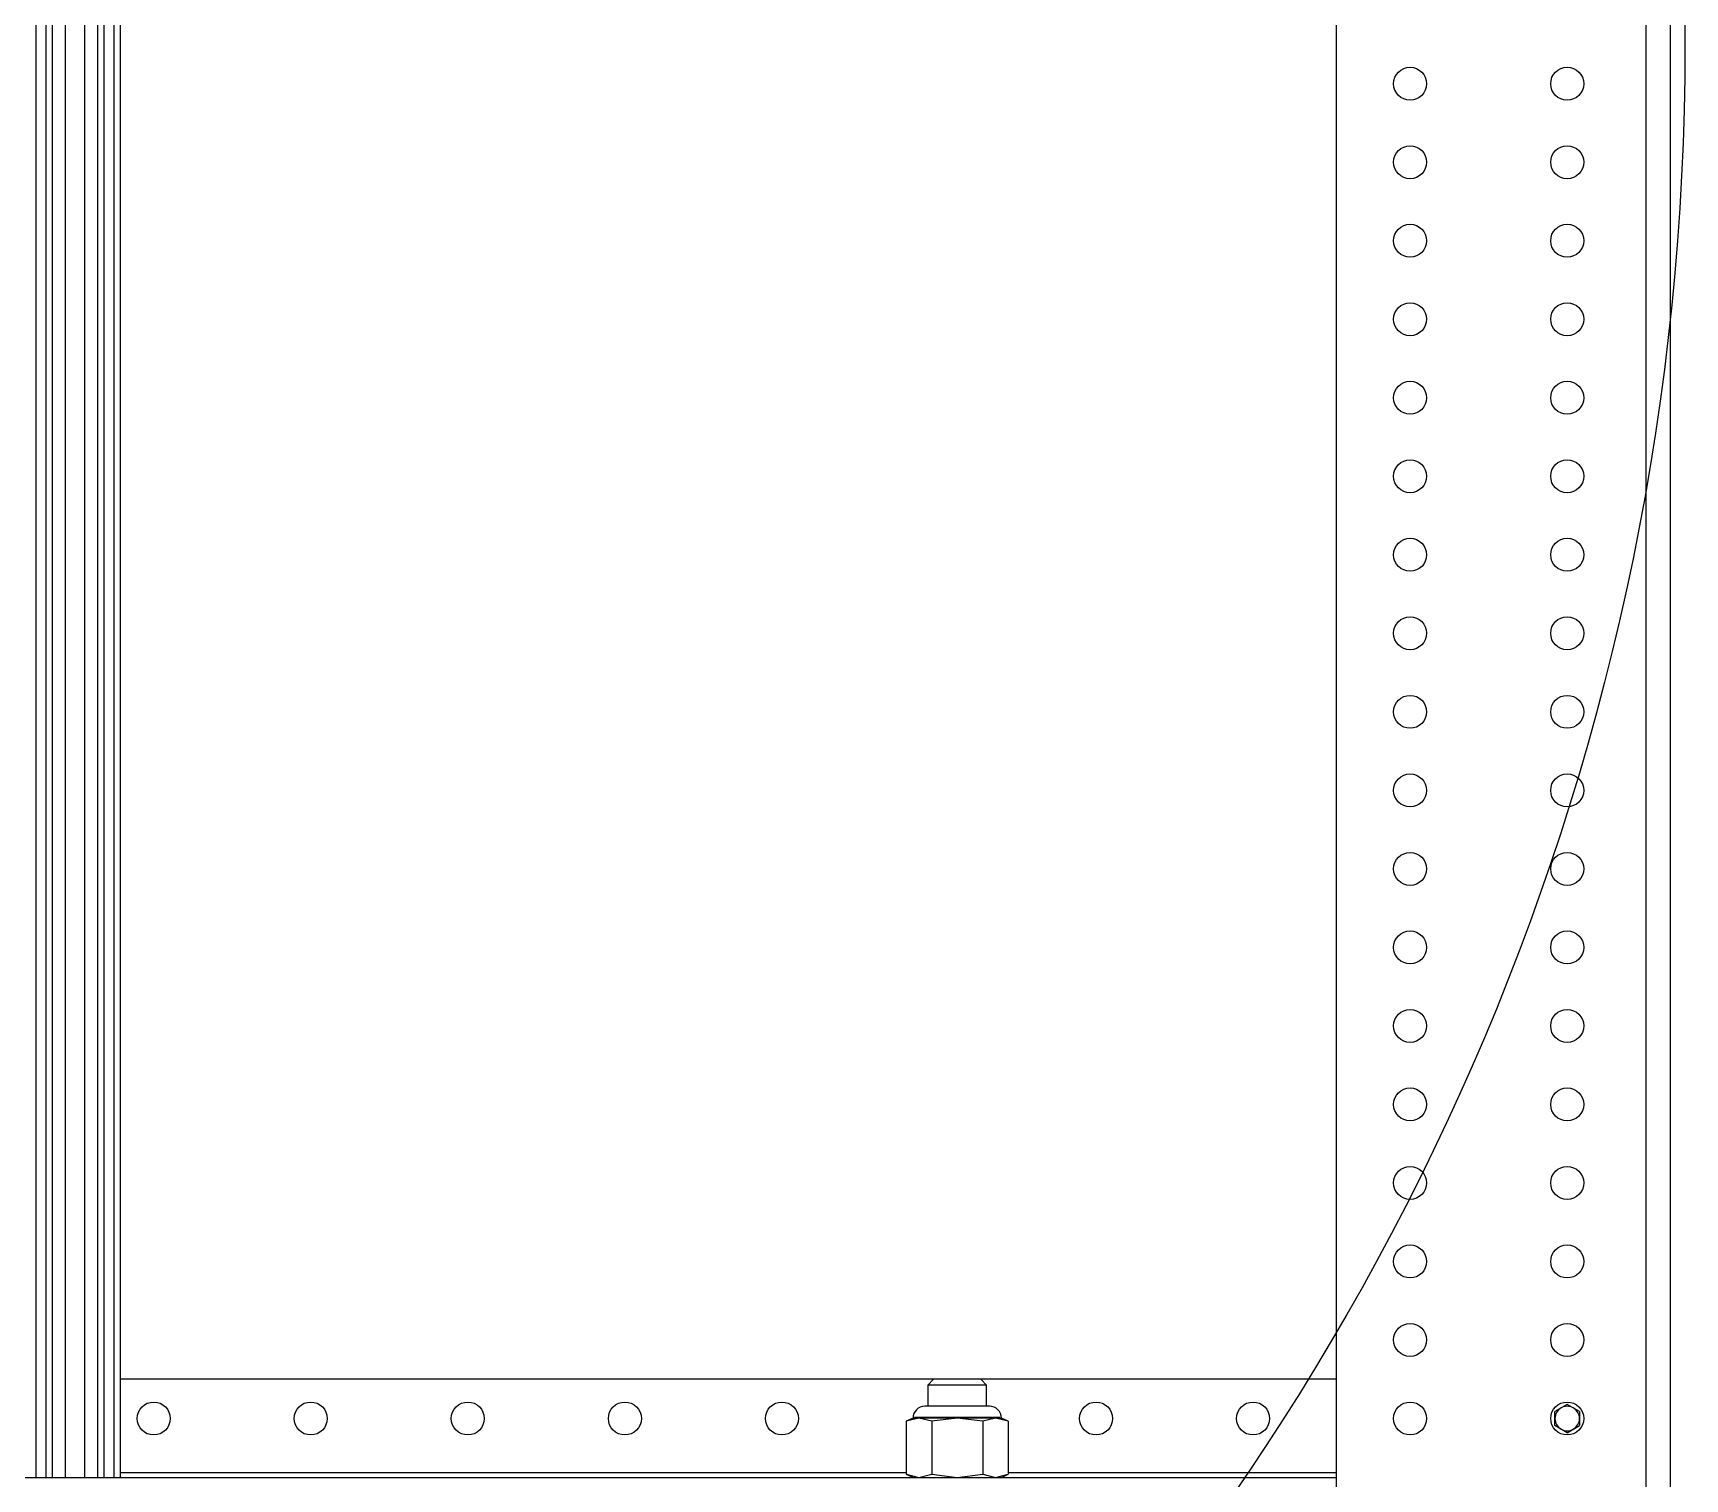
# Model space of a CAD drawing. Header units: inches. Extents: x 0 to 11, y 0 to 8.4.
# Drawn here: x 4.614 to 5.49, y 4.96 to 5.727 of the extents above; entities that cross this region are included whole.
import ezdxf

# ---------------------------------------------------------------- set-up
doc = ezdxf.new("R2010")
doc.units = ezdxf.units.IN
doc.header["$MEASUREMENT"] = 0
doc.layers.add('OBJ', color=50, linetype='Continuous')

msp = doc.modelspace()

# ---------------------------------------------------------------- linework, layer by layer
at = {"color": 7, "linetype": 'Continuous', "lineweight": 25}
for p, q in [((5.30535, 6.84598), (5.30535, 4.59598)), ((5.46951, 6.84598), (5.46951, 4.59598)), ((5.48243, 6.84598), (5.48243, 4.59598)), ((4.61553, 4.96056), (4.61553, 6.48139)), ((4.62074, 4.96056), (4.62074, 6.48139)), ((4.62415, 4.96056), (4.62415, 6.48139)), ((4.63097, 4.96056), (4.63097, 6.48139)), ((4.64139, 4.96056), (4.64139, 6.48139)), ((4.64821, 4.96056), (4.64821, 6.48139)), ((4.65162, 4.96056), (4.65162, 6.48139)), ((4.65683, 4.96056), (4.65683, 6.48139)), ((4.66024, 4.96056), (4.66024, 6.48139)), ((5.09167, 5.01264), (4.66024, 5.01264)), ((5.09167, 5.01264), (5.08857, 5.00954)), ((5.08857, 5.00954), (5.08857, 4.99832)), ((5.10419, 5.00954), (5.08857, 5.00954)), ((5.10419, 5.01264), (5.09167, 5.01264)), ((5.11671, 5.01264), (5.10419, 5.01264)), ((5.11982, 5.00954), (5.10419, 5.00954)), ((5.11982, 5.00954), (5.11671, 5.01264)), ((5.30535, 5.01264), (5.11671, 5.01264)), ((5.11982, 4.99832), (5.11982, 5.00954)), ((5.12134, 4.99832), (5.08705, 4.99832)), ((5.42785, 4.99933), (5.42133, 4.99557)), ((5.43436, 4.99557), (5.42785, 4.99933)), ((5.08076, 4.99203), (5.07712, 4.99033)), ((5.0839, 4.99203), (5.07713, 4.99034)), ((5.07713, 4.99034), (5.07713, 4.96225)), ((5.0839, 4.99203), (5.08076, 4.99203)), ((5.12687, 4.99228), (5.08151, 4.99228)), ((5.10419, 4.99203), (5.0839, 4.99203)), ((5.09066, 4.99034), (5.0839, 4.99203)), ((5.10419, 4.99203), (5.09066, 4.99034)), ((5.09066, 4.99034), (5.09066, 4.96225)), ((5.11772, 4.99034), (5.10419, 4.99203)), ((5.12449, 4.99203), (5.10419, 4.99203)), ((5.12449, 4.99203), (5.11772, 4.99034)), ((5.11772, 4.99034), (5.11772, 4.96225)), ((5.12763, 4.99203), (5.12449, 4.99203)), ((5.13126, 4.99034), (5.12449, 4.99203)), ((5.13127, 4.99033), (5.12763, 4.99203)), ((5.13126, 4.99034), (5.13126, 4.96225)), ((5.42133, 4.98805), (5.42133, 4.99557)), ((5.42785, 4.98429), (5.42133, 4.98805)), ((5.42785, 4.98429), (5.43436, 4.98805)), ((5.43436, 4.99557), (5.43436, 4.98805)), ((5.07713, 4.96306), (4.66024, 4.96306)), ((5.07712, 4.96226), (5.08076, 4.96056)), ((5.07713, 4.96225), (5.0839, 4.96056)), ((5.0839, 4.96056), (5.09066, 4.96225)), ((5.09066, 4.96225), (5.10419, 4.96056)), ((5.10419, 4.96056), (5.11772, 4.96225)), ((5.11772, 4.96225), (5.12449, 4.96056)), ((5.12449, 4.96056), (5.13126, 4.96225)), ((5.12763, 4.96056), (5.13127, 4.96226)), ((5.30535, 4.96306), (5.13126, 4.96306)), ((4.30285, 4.96056), (5.30535, 4.96056))]:
    msp.add_line(p, q, dxfattribs=at)
for centre in [(5.34451, 5.70014), (5.42785, 5.70014), (5.34451, 5.65848), (5.42785, 5.65848), (5.34451, 5.61681), (5.42785, 5.61681), (5.34451, 5.57514), (5.42785, 5.57514), (5.34451, 5.53348), (5.42785, 5.53348), (5.34451, 5.49181), (5.42785, 5.49181), (5.34451, 5.45014), (5.42785, 5.45014), (5.34451, 5.40848), (5.42785, 5.40848), (5.34451, 5.36681), (5.42785, 5.36681), (5.34451, 5.32514), (5.42785, 5.32514), (5.34451, 5.28348), (5.42785, 5.28348), (5.34451, 5.24181), (5.42785, 5.24181), (5.34451, 5.20014), (5.42785, 5.20014), (5.34451, 5.15848), (5.42785, 5.15848), (5.34451, 5.11681), (5.42785, 5.11681), (5.34451, 5.07514), (5.42785, 5.07514), (5.34451, 5.03348), (5.42785, 5.03348), (4.67785, 4.99181), (4.76118, 4.99181), (4.84451, 4.99181), (4.92785, 4.99181), (5.01118, 4.99181), (5.17785, 4.99181), (5.26118, 4.99181), (5.34451, 4.99181), (5.42785, 4.99181)]:
    msp.add_circle(centre, 0.00875, dxfattribs=at)
for centre, radius, start, end in [((5.08705, 4.99203), 0.00629, 90, 180), ((5.12134, 4.99203), 0.00629, 0, 90), ((5.42785, 4.99181), 0.00651, 120, 180), ((5.42785, 4.99181), 0.00651, 60, 120), ((5.42785, 4.99181), 0.00651, 0, 60), ((5.42785, 4.99181), 0.00651, 180, 240), ((5.42785, 4.99181), 0.00651, 300, 0), ((5.42785, 4.99181), 0.00651, 240, 300)]:
    msp.add_arc(centre, radius, start, end, dxfattribs=at)
at = {"layer": 'OBJ'}
msp.add_circle((4.13618, 5.72098), 1.35417, dxfattribs=at)

doc.saveas('drawing.dxf')
